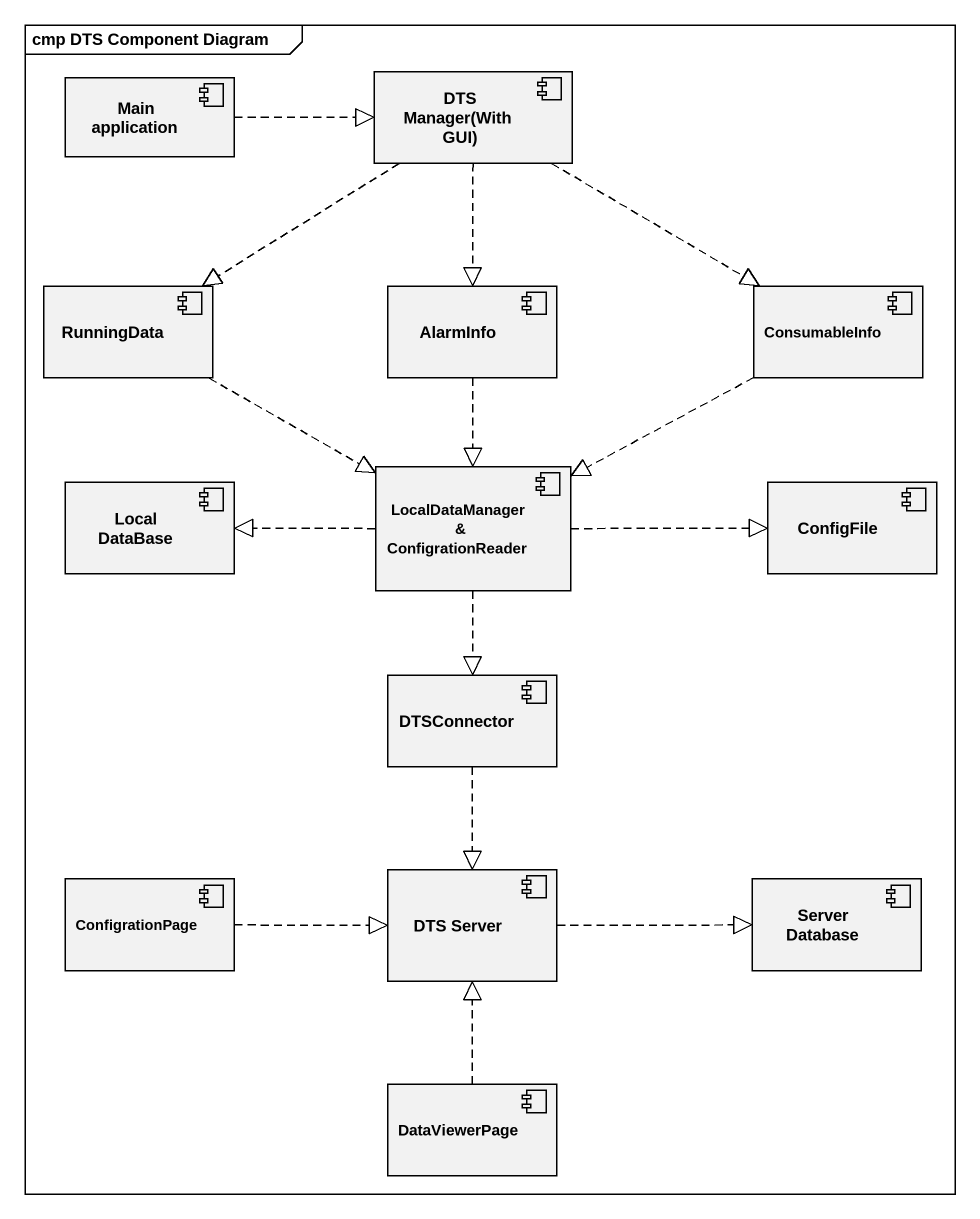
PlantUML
@startuml
mainframe cmp DTS Component Diagram
component "DTS Manager(With GUI)" as DTS_Manager_With_GUI
component "Main application" as Main_application
component RunningData
component AlarmInfo
component ConsumableInfo
component "Local DataBase" as Local_DataBase
component "LocalDataManager & ConfigrationReader" as LocalDataManager
component ConfigFile
component DTSConnector
component ConfigrationPage
component "DTS Server" as DTS_Server
component "Server Database" as Server_Database
component DataViewerPage
DTS_Manager_With_GUI ..|> RunningData
DTS_Manager_With_GUI ..|> AlarmInfo
DTS_Manager_With_GUI .right.|> ConsumableInfo
Main_application .right.|> DTS_Manager_With_GUI
RunningData .right.|> LocalDataManager
AlarmInfo ..|> LocalDataManager
ConsumableInfo .left.|> LocalDataManager
LocalDataManager .left.|> Local_DataBase
LocalDataManager .right.|> ConfigFile
LocalDataManager ..|> DTSConnector
DTSConnector ..|> DTS_Server
ConfigrationPage .right.|> DTS_Server
DTS_Server .right.|> Server_Database
DataViewerPage .up.|> DTS_Server
@enduml
